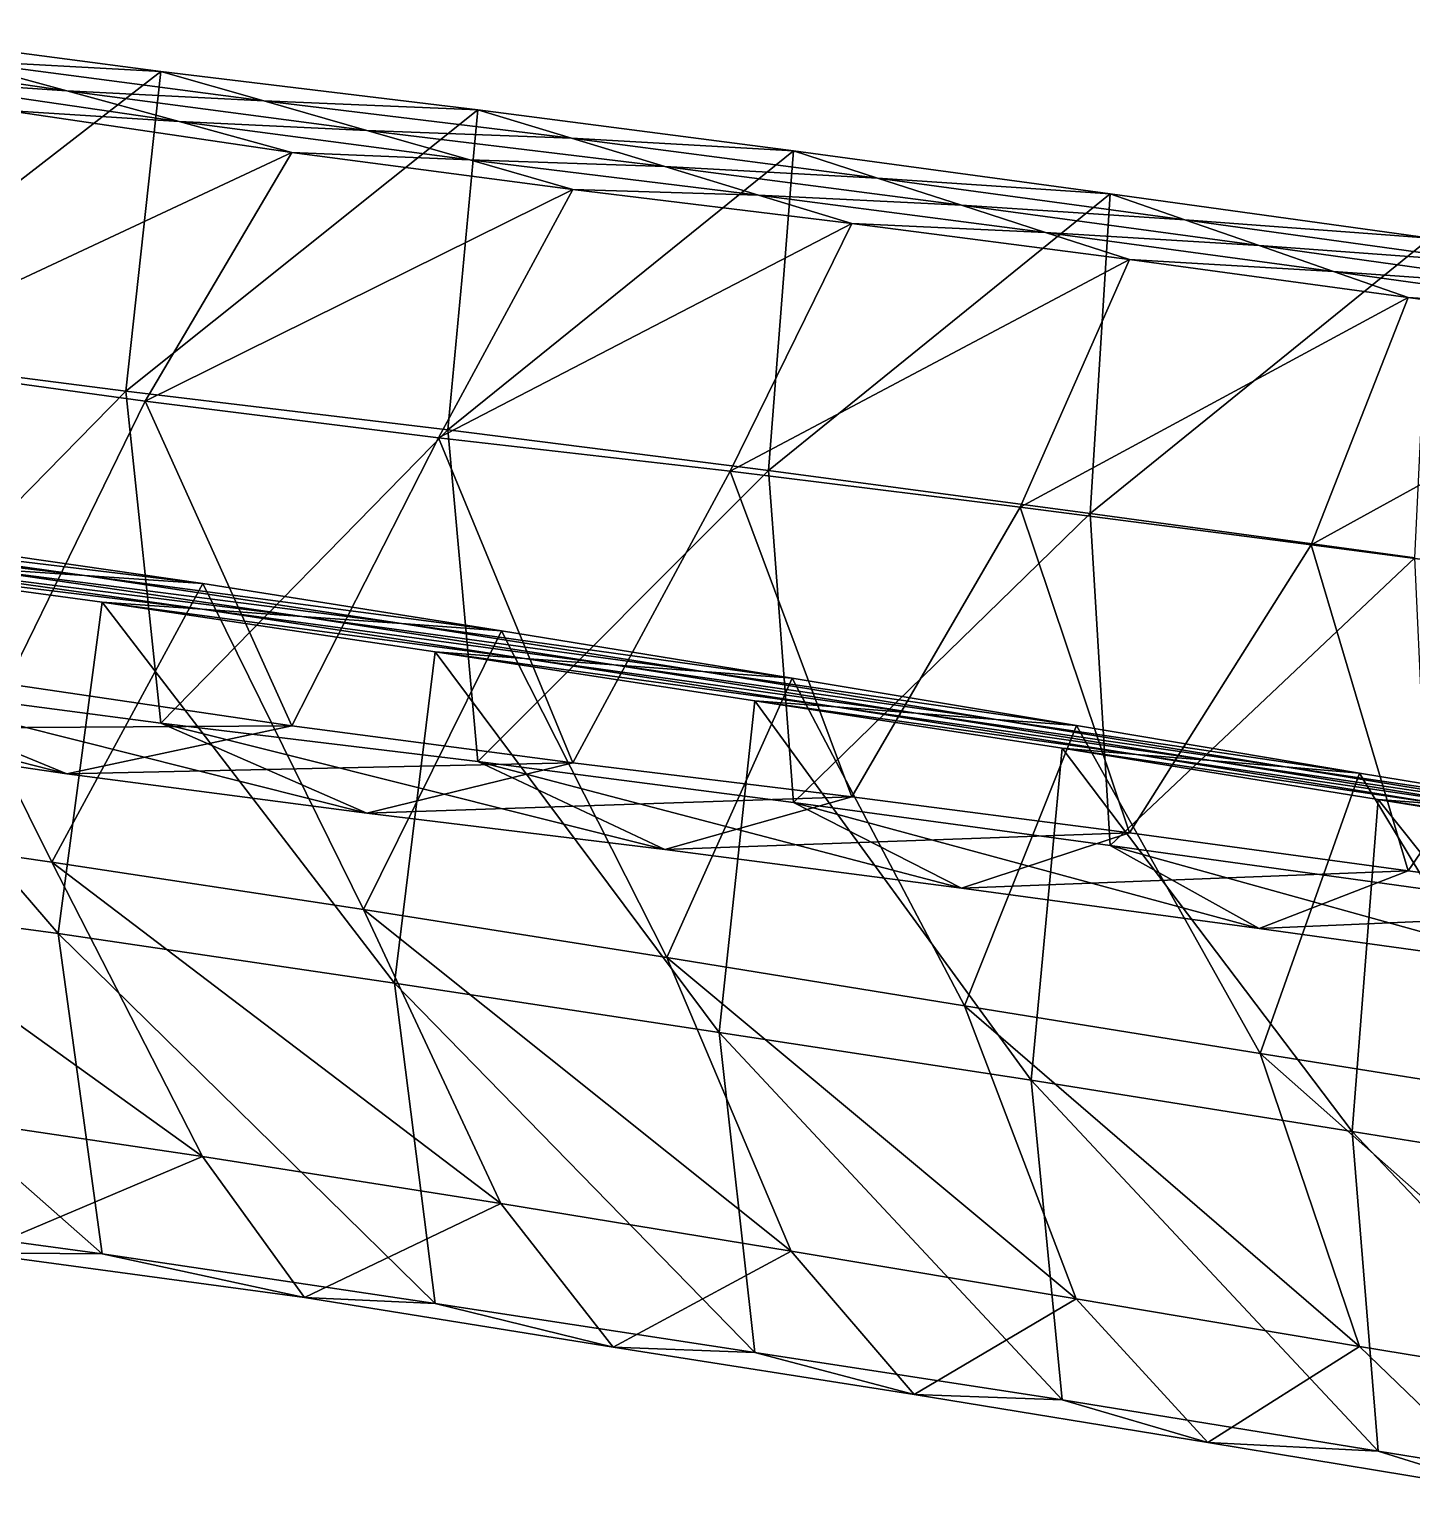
# Model space of a CAD drawing. Extents: x -4 to 137, y -13 to 10.
# Drawn here: x 10.7 to 18.46, y -9.74 to -1.46 of the extents above; entities that cross this region are included whole.
import ezdxf

# ---------------------------------------------------------------- set-up
doc = ezdxf.new("R2010")
doc.units = 0
doc.header["$MEASUREMENT"] = 0

msp = doc.modelspace()

# ---------------------------------------------------------------- linework, layer by layer
for points in [[(9.645493, -1.464323, -41.291203), (9.421288, -3.261285, -41.78228), (11.438484, -1.699428, -41.804405)], [(9.645493, -1.464323, -41.291203), (11.438484, -1.699428, -41.804405), (10.277641, -1.636768, -40.799103)], [(9.203201, -1.559358, -39.749401), (10.909798, -1.809211, -40.306995), (9.889923, -1.73949, -39.277733)], [(10.909798, -1.809211, -40.306995), (9.203201, -1.559358, -39.749401), (10.277641, -1.636768, -40.799103)], [(12.016724, -1.86505, -41.294785), (10.277641, -1.636768, -40.799103), (11.438484, -1.699428, -41.804405)], [(10.277641, -1.636768, -40.799103), (12.016724, -1.86505, -41.294785), (10.909798, -1.809211, -40.306995)], [(11.241028, -3.495553, -42.302624), (11.438484, -1.699428, -41.804405), (9.421288, -3.261285, -41.78228)], [(11.438484, -1.699428, -41.804405), (11.241028, -3.495553, -42.302624), (13.218674, -1.91557, -42.239067)], [(11.438484, -1.699428, -41.804405), (13.218674, -1.91557, -42.239067), (12.016724, -1.86505, -41.294785)], [(9.889923, -1.73949, -39.277733), (11.541954, -1.981657, -39.814896), (10.576668, -1.919621, -38.626823)], [(11.541954, -1.981657, -39.814896), (9.889923, -1.73949, -39.277733), (10.909798, -1.809211, -40.306995)], [(10.909798, -1.809211, -40.306995), (12.594971, -2.030671, -40.785156), (11.541954, -1.981657, -39.814896)], [(12.594971, -2.030671, -40.785156), (10.909798, -1.809211, -40.306995), (12.016724, -1.86505, -41.294785)], [(12.016724, -1.86505, -41.294785), (13.743401, -2.0749, -41.714615), (12.594971, -2.030671, -40.785156)], [(13.743401, -2.0749, -41.714615), (12.016724, -1.86505, -41.294785), (13.218674, -1.91557, -42.239067)], [(10.576668, -1.919621, -38.626823), (12.17411, -2.154101, -39.143547), (9.681946, -3.319955, -39.516937)], [(12.17411, -2.154101, -39.143547), (10.576668, -1.919621, -38.626823), (11.541954, -1.981657, -39.814896)], [(13.049026, -3.710956, -42.743591), (13.218674, -1.91557, -42.239067), (11.241028, -3.495553, -42.302624)], [(11.541954, -1.981657, -39.814896), (13.173225, -2.196293, -40.275536), (12.17411, -2.154101, -39.143547)], [(13.173225, -2.196293, -40.275536), (11.541954, -1.981657, -39.814896), (12.594971, -2.030671, -40.785156)], [(13.218674, -1.91557, -42.239067), (13.049026, -3.710956, -42.743591), (14.990875, -2.145486, -42.604439)], [(13.218674, -1.91557, -42.239067), (14.990875, -2.145486, -42.604439), (13.743401, -2.0749, -41.714615)], [(12.594971, -2.030671, -40.785156), (14.268135, -2.234232, -41.190155), (13.173225, -2.196293, -40.275536)], [(14.268135, -2.234232, -41.190155), (12.594971, -2.030671, -40.785156), (13.743401, -2.0749, -41.714615)], [(14.849472, -3.940248, -43.114281), (14.990875, -2.145486, -42.604439), (13.049026, -3.710956, -42.743591)], [(13.743401, -2.0749, -41.714615), (15.462334, -2.298075, -42.067535), (14.268135, -2.234232, -41.190155)], [(15.462334, -2.298075, -42.067535), (13.743401, -2.0749, -41.714615), (14.990875, -2.145486, -42.604439)], [(14.990875, -2.145486, -42.604439), (14.849472, -3.940248, -43.114281), (16.768433, -2.386477, -42.905624)], [(14.990875, -2.145486, -42.604439), (16.768433, -2.386477, -42.905624), (15.462334, -2.298075, -42.067535)], [(11.35051, -3.551105, -40.06208), (9.681946, -3.319955, -39.516937), (12.17411, -2.154101, -39.143547)], [(12.17411, -2.154101, -39.143547), (13.751472, -2.361915, -39.586662), (11.35051, -3.551105, -40.06208)], [(13.751472, -2.361915, -39.586662), (12.17411, -2.154101, -39.143547), (13.173225, -2.196293, -40.275536)], [(13.173225, -2.196293, -40.275536), (14.792854, -2.393562, -40.665699), (13.751472, -2.361915, -39.586662)], [(14.792854, -2.393562, -40.665699), (13.173225, -2.196293, -40.275536), (14.268135, -2.234232, -41.190155)], [(14.268135, -2.234232, -41.190155), (15.933792, -2.450665, -41.53064), (14.792854, -2.393562, -40.665699)], [(15.933792, -2.450665, -41.53064), (14.268135, -2.234232, -41.190155), (15.462334, -2.298075, -42.067535)], [(15.462334, -2.298075, -42.067535), (17.186462, -2.53196, -42.35849), (15.933792, -2.450665, -41.53064)], [(17.186462, -2.53196, -42.35849), (15.462334, -2.298075, -42.067535), (16.768433, -2.386477, -42.905624)], [(12.998108, -3.756068, -40.529522), (11.35051, -3.551105, -40.06208), (13.751472, -2.361915, -39.586662)], [(13.751472, -2.361915, -39.586662), (15.317596, -2.552893, -39.961998), (12.998108, -3.756068, -40.529522)], [(15.317596, -2.552893, -39.961998), (13.751472, -2.361915, -39.586662), (14.792854, -2.393562, -40.665699)], [(14.792854, -2.393562, -40.665699), (16.405243, -2.603254, -40.99374), (15.317596, -2.552893, -39.961998)], [(16.405243, -2.603254, -40.99374), (14.792854, -2.393562, -40.665699), (15.933792, -2.450665, -41.53064)], [(16.655159, -4.180739, -43.419735), (16.768433, -2.386477, -42.905624), (14.849472, -3.940248, -43.114281)], [(16.768433, -2.386477, -42.905624), (16.655159, -4.180739, -43.419735), (18.564713, -2.63585, -43.147705)], [(16.768433, -2.386477, -42.905624), (18.564713, -2.63585, -43.147705), (17.186462, -2.53196, -42.35849)], [(15.933792, -2.450665, -41.53064), (17.604477, -2.677442, -41.811363), (16.405243, -2.603254, -40.99374)], [(17.604477, -2.677442, -41.811363), (15.933792, -2.450665, -41.53064), (17.186462, -2.53196, -42.35849)], [(14.633957, -3.944643, -40.925365), (12.998108, -3.756068, -40.529522), (15.317596, -2.552893, -39.961998)], [(15.317596, -2.552893, -39.961998), (16.876686, -2.755843, -40.277596), (14.633957, -3.944643, -40.925365)], [(16.876686, -2.755843, -40.277596), (15.317596, -2.552893, -39.961998), (16.405243, -2.603254, -40.99374)], [(17.186462, -2.53196, -42.35849), (18.928734, -2.773943, -42.592381), (17.604477, -2.677442, -41.811363)], [(18.928734, -2.773943, -42.592381), (17.186462, -2.53196, -42.35849), (18.564713, -2.63585, -43.147705)], [(16.405243, -2.603254, -40.99374), (18.022484, -2.822925, -41.264229), (16.876686, -2.755843, -40.277596)], [(18.022484, -2.822925, -41.264229), (16.405243, -2.603254, -40.99374), (17.604477, -2.677442, -41.811363)], [(18.478424, -4.42974, -43.664993), (18.564713, -2.63585, -43.147705), (16.655159, -4.180739, -43.419735)], [(17.604477, -2.677442, -41.811363), (19.292747, -2.912036, -42.037056), (18.022484, -2.822925, -41.264229)], [(19.292747, -2.912036, -42.037056), (17.604477, -2.677442, -41.811363), (18.928734, -2.773943, -42.592381)], [(16.262451, -4.145607, -41.257915), (14.633957, -3.944643, -40.925365), (16.876686, -2.755843, -40.277596)], [(16.876686, -2.755843, -40.277596), (18.440498, -2.968406, -40.537857), (16.262451, -4.145607, -41.257915)], [(18.440498, -2.968406, -40.537857), (16.876686, -2.755843, -40.277596), (18.022484, -2.822925, -41.264229)], [(18.022484, -2.822925, -41.264229), (19.656761, -3.050129, -41.481731), (18.440498, -2.968406, -40.537857)], [(19.656761, -3.050129, -41.481731), (18.022484, -2.822925, -41.264229), (19.292747, -2.912036, -42.037056)], [(17.895897, -4.356568, -41.531845), (16.262451, -4.145607, -41.257915), (18.440498, -2.968406, -40.537857)], [(18.440498, -2.968406, -40.537857), (20.020767, -3.188222, -40.747162), (17.895897, -4.356568, -41.531845)], [(20.020767, -3.188222, -40.747162), (18.440498, -2.968406, -40.537857), (19.656761, -3.050129, -41.481731)], [(19.546509, -4.575133, -41.751816), (17.895897, -4.356568, -41.531845), (20.020767, -3.188222, -40.747162)], [(9.421288, -3.261285, -41.78228), (9.645493, -5.123096, -41.719933), (11.241028, -3.495553, -42.302624)], [(9.681946, -3.319955, -39.516937), (11.35051, -3.551105, -40.06208), (10.576668, -5.138414, -39.00399)], [(11.438484, -5.3582, -42.233135), (11.241028, -3.495553, -42.302624), (9.645493, -5.123096, -41.719933)], [(12.17411, -5.372893, -39.520714), (10.576668, -5.138414, -39.00399), (11.35051, -3.551105, -40.06208)], [(11.241028, -3.495553, -42.302624), (11.438484, -5.3582, -42.233135), (13.049026, -3.710956, -42.743591)], [(11.35051, -3.551105, -40.06208), (12.998108, -3.756068, -40.529522), (12.17411, -5.372893, -39.520714)], [(13.218674, -5.574342, -42.667801), (13.049026, -3.710956, -42.743591), (11.438484, -5.3582, -42.233135)], [(13.049026, -3.710956, -42.743591), (13.218674, -5.574342, -42.667801), (14.849472, -3.940248, -43.114281)], [(13.751472, -5.580709, -39.963833), (12.17411, -5.372893, -39.520714), (12.998108, -3.756068, -40.529522)], [(12.998108, -3.756068, -40.529522), (14.633957, -3.944643, -40.925365), (13.751472, -5.580709, -39.963833)], [(14.990875, -5.804258, -43.033165), (14.849472, -3.940248, -43.114281), (13.218674, -5.574342, -42.667801)], [(15.317596, -5.771685, -40.339169), (13.751472, -5.580709, -39.963833), (14.633957, -3.944643, -40.925365)], [(14.633957, -3.944643, -40.925365), (16.262451, -4.145607, -41.257915), (15.317596, -5.771685, -40.339169)], [(14.849472, -3.940248, -43.114281), (14.990875, -5.804258, -43.033165), (16.655159, -4.180739, -43.419735)], [(10.344383, -4.484399, -12.781599), (8.410851, -4.221739, -13.351722), (11.009392, -4.529234, -13.528706)], [(9.16716, -4.271608, -14.109323), (11.009392, -4.529234, -13.528706), (8.410851, -4.221739, -13.351722)], [(16.768433, -6.04525, -43.334343), (16.655159, -4.180739, -43.419735), (14.990875, -5.804258, -43.033165)], [(16.876686, -5.974637, -40.654762), (15.317596, -5.771685, -40.339169), (16.262451, -4.145607, -41.257915)], [(16.262451, -4.145607, -41.257915), (17.895897, -4.356568, -41.531845), (16.876686, -5.974637, -40.654762)], [(16.655159, -4.180739, -43.419735), (16.768433, -6.04525, -43.334343), (18.478424, -4.42974, -43.664993)], [(11.009392, -4.529234, -13.528706), (9.16716, -4.271608, -14.109323), (11.674377, -4.574068, -14.41472)], [(9.923462, -4.321479, -15.005837), (11.674377, -4.574068, -14.41472), (9.16716, -4.271608, -14.109323)], [(9.006729, -5.876609, -14.574912), (10.825569, -6.137983, -13.908822), (9.923462, -4.321479, -15.005837)], [(11.674377, -4.574068, -14.41472), (9.923462, -4.321479, -15.005837), (10.825569, -6.137983, -13.908822)], [(18.440498, -6.1872, -40.91502), (16.876686, -5.974637, -40.654762), (17.895897, -4.356568, -41.531845)], [(17.895897, -4.356568, -41.531845), (19.546509, -4.575133, -41.751816), (18.440498, -6.1872, -40.91502)], [(8.745697, -6.254442, -11.242942), (9.014366, -4.394729, -11.287395), (10.861267, -6.538943, -10.742705)], [(11.109558, -4.67933, -10.786306), (9.014366, -4.394729, -11.287395), (11.669762, -4.719306, -11.516926)], [(9.679382, -4.439564, -12.034493), (11.669762, -4.719306, -11.516926), (9.014366, -4.394729, -11.287395)], [(11.109558, -4.67933, -10.786306), (10.861267, -6.538943, -10.742705), (9.014366, -4.394729, -11.287395)], [(11.669762, -4.719306, -11.516926), (9.679382, -4.439564, -12.034493), (12.22998, -4.759282, -12.247553)], [(10.344383, -4.484399, -12.781599), (12.22998, -4.759282, -12.247553), (9.679382, -4.439564, -12.034493)], [(18.564713, -6.294622, -43.576431), (18.478424, -4.42974, -43.664993), (16.768433, -6.04525, -43.334343)], [(12.22998, -4.759282, -12.247553), (10.344383, -4.484399, -12.781599), (12.790192, -4.799257, -12.978178)], [(11.009392, -4.529234, -13.528706), (12.790192, -4.799257, -12.978178), (10.344383, -4.484399, -12.781599)], [(12.790192, -4.799257, -12.978178), (11.009392, -4.529234, -13.528706), (13.350395, -4.839232, -13.84771)], [(11.674377, -4.574068, -14.41472), (13.350395, -4.839232, -13.84771), (11.009392, -4.529234, -13.528706)], [(10.825569, -6.137983, -13.908822), (12.576454, -6.404795, -13.327754), (11.674377, -4.574068, -14.41472)], [(13.350395, -4.839232, -13.84771), (11.674377, -4.574068, -14.41472), (12.576454, -6.404795, -13.327754)], [(20.020767, -6.407015, -41.124329), (18.440498, -6.1872, -40.91502), (19.546509, -4.575133, -41.751816)], [(10.861267, -6.538943, -10.742705), (11.109558, -4.67933, -10.786306), (12.749367, -6.818458, -10.405539)], [(12.978409, -4.95764, -10.459421), (11.109558, -4.67933, -10.786306), (13.47963, -4.994695, -11.153392)], [(11.669762, -4.719306, -11.516926), (13.47963, -4.994695, -11.153392), (11.109558, -4.67933, -10.786306)], [(12.978409, -4.95764, -10.459421), (12.749367, -6.818458, -10.405539), (11.109558, -4.67933, -10.786306)], [(13.47963, -4.994695, -11.153392), (11.669762, -4.719306, -11.516926), (13.980843, -5.031749, -11.847365)], [(12.22998, -4.759282, -12.247553), (13.980843, -5.031749, -11.847365), (11.669762, -4.719306, -11.516926)], [(13.980843, -5.031749, -11.847365), (12.22998, -4.759282, -12.247553), (14.48204, -5.068804, -12.541343)], [(12.790192, -4.799257, -12.978178), (14.48204, -5.068804, -12.541343), (12.22998, -4.759282, -12.247553)], [(14.48204, -5.068804, -12.541343), (12.790192, -4.799257, -12.978178), (14.983276, -5.105859, -13.374225)], [(13.350395, -4.839232, -13.84771), (14.983276, -5.105859, -13.374225), (12.790192, -4.799257, -12.978178)], [(9.645493, -5.123096, -41.719933), (7.829697, -4.857867, -41.12146), (10.909798, -5.642919, -40.756218)], [(9.203201, -5.393064, -40.198624), (10.909798, -5.642919, -40.756218), (7.829697, -4.857867, -41.12146)], [(12.576454, -6.404795, -13.327754), (14.278198, -6.674539, -12.827671), (13.350395, -4.839232, -13.84771)], [(14.983276, -5.105859, -13.374225), (13.350395, -4.839232, -13.84771), (14.278198, -6.674539, -12.827671)], [(12.749367, -6.818458, -10.405539), (12.978409, -4.95764, -10.459421), (14.572327, -7.094141, -10.19268)], [(14.773872, -5.232211, -10.256052), (12.978409, -4.95764, -10.459421), (15.225044, -5.267206, -10.903266)], [(13.47963, -4.994695, -11.153392), (15.225044, -5.267206, -10.903266), (12.978409, -4.95764, -10.459421)], [(14.773872, -5.232211, -10.256052), (14.572327, -7.094141, -10.19268), (12.978409, -4.95764, -10.459421)], [(15.225044, -5.267206, -10.903266), (13.47963, -4.994695, -11.153392), (15.676208, -5.302203, -11.550472)], [(13.980843, -5.031749, -11.847365), (15.676208, -5.302203, -11.550472), (13.47963, -4.994695, -11.153392)], [(15.676208, -5.302203, -11.550472), (13.980843, -5.031749, -11.847365), (16.127388, -5.337199, -12.197685)], [(14.48204, -5.068804, -12.541343), (16.127388, -5.337199, -12.197685), (13.980843, -5.031749, -11.847365)], [(10.909798, -5.642919, -40.756218), (12.594971, -5.864378, -41.234383), (9.645493, -5.123096, -41.719933)], [(11.438484, -5.3582, -42.233135), (9.645493, -5.123096, -41.719933), (12.594971, -5.864378, -41.234383)], [(14.278198, -6.674539, -12.827671), (15.949715, -6.944848, -12.403336), (14.983276, -5.105859, -13.374225)], [(16.127388, -5.337199, -12.197685), (14.48204, -5.068804, -12.541343), (16.57856, -5.372194, -12.983808)], [(14.983276, -5.105859, -13.374225), (16.57856, -5.372194, -12.983808), (14.48204, -5.068804, -12.541343)], [(16.57856, -5.372194, -12.983808), (14.983276, -5.105859, -13.374225), (15.949715, -6.944848, -12.403336)], [(10.576668, -5.138414, -39.00399), (12.17411, -5.372893, -39.520714), (9.203201, -5.393064, -40.198624)], [(14.572327, -7.094141, -10.19268), (14.773872, -5.232211, -10.256052), (16.323967, -7.361694, -10.111923)], [(16.498711, -5.498796, -10.183546), (14.773872, -5.232211, -10.256052), (16.915695, -5.533685, -10.765465)], [(15.225044, -5.267206, -10.903266), (16.915695, -5.533685, -10.765465), (14.773872, -5.232211, -10.256052)], [(16.498711, -5.498796, -10.183546), (16.323967, -7.361694, -10.111923), (14.773872, -5.232211, -10.256052)], [(16.915695, -5.533685, -10.765465), (15.225044, -5.267206, -10.903266), (17.332687, -5.568572, -11.347375)], [(15.676208, -5.302203, -11.550472), (17.332687, -5.568572, -11.347375), (15.225044, -5.267206, -10.903266)], [(10.909798, -5.642919, -40.756218), (9.203201, -5.393064, -40.198624), (12.17411, -5.372893, -39.520714)], [(12.17411, -5.372893, -39.520714), (13.751472, -5.580709, -39.963833), (10.909798, -5.642919, -40.756218)], [(12.594971, -5.864378, -41.234383), (14.268135, -6.067938, -41.639381), (11.438484, -5.3582, -42.233135)], [(13.218674, -5.574342, -42.667801), (11.438484, -5.3582, -42.233135), (14.268135, -6.067938, -41.639381)], [(17.332687, -5.568572, -11.347375), (15.676208, -5.302203, -11.550472), (17.749672, -5.603461, -11.929295)], [(16.127388, -5.337199, -12.197685), (17.749672, -5.603461, -11.929295), (15.676208, -5.302203, -11.550472)], [(15.949715, -6.944848, -12.403336), (17.609879, -7.213448, -12.048782), (16.57856, -5.372194, -12.983808)], [(17.749672, -5.603461, -11.929295), (16.127388, -5.337199, -12.197685), (18.166656, -5.638349, -12.650126)], [(16.57856, -5.372194, -12.983808), (18.166656, -5.638349, -12.650126), (16.127388, -5.337199, -12.197685)], [(18.166656, -5.638349, -12.650126), (16.57856, -5.372194, -12.983808), (17.609879, -7.213448, -12.048782)], [(16.323967, -7.361694, -10.111923), (16.498711, -5.498796, -10.183546), (18.126991, -7.650246, -9.885799)], [(18.271996, -5.786309, -9.966301), (16.498711, -5.498796, -10.183546), (18.644806, -5.815027, -10.533634)], [(16.915695, -5.533685, -10.765465), (18.644806, -5.815027, -10.533634), (16.498711, -5.498796, -10.183546)], [(18.271996, -5.786309, -9.966301), (18.126991, -7.650246, -9.885799), (16.498711, -5.498796, -10.183546)], [(18.644806, -5.815027, -10.533634), (16.915695, -5.533685, -10.765465), (19.017624, -5.843745, -11.10097)], [(17.332687, -5.568572, -11.347375), (19.017624, -5.843745, -11.10097), (16.915695, -5.533685, -10.765465)], [(12.594971, -5.864378, -41.234383), (10.909798, -5.642919, -40.756218), (13.751472, -5.580709, -39.963833)], [(13.751472, -5.580709, -39.963833), (15.317596, -5.771685, -40.339169), (12.594971, -5.864378, -41.234383)], [(14.268135, -6.067938, -41.639381), (15.933792, -6.284371, -41.979866), (13.218674, -5.574342, -42.667801)], [(14.990875, -5.804258, -43.033165), (13.218674, -5.574342, -42.667801), (15.933792, -6.284371, -41.979866)], [(19.017624, -5.843745, -11.10097), (17.332687, -5.568572, -11.347375), (19.390427, -5.872464, -11.668314)], [(17.749672, -5.603461, -11.929295), (19.390427, -5.872464, -11.668314), (17.332687, -5.568572, -11.347375)], [(19.390427, -5.872464, -11.668314), (17.749672, -5.603461, -11.929295), (19.763252, -5.901182, -12.374559)], [(18.166656, -5.638349, -12.650126), (19.763252, -5.901182, -12.374559), (17.749672, -5.603461, -11.929295)], [(17.609879, -7.213448, -12.048782), (19.277542, -7.478124, -11.757492), (18.166656, -5.638349, -12.650126)], [(19.763252, -5.901182, -12.374559), (18.166656, -5.638349, -12.650126), (19.277542, -7.478124, -11.757492)], [(14.268135, -6.067938, -41.639381), (12.594971, -5.864378, -41.234383), (15.317596, -5.771685, -40.339169)], [(15.317596, -5.771685, -40.339169), (16.876686, -5.974637, -40.654762), (14.268135, -6.067938, -41.639381)], [(18.126991, -7.650246, -9.885799), (18.271996, -5.786309, -9.966301), (19.998497, -7.950448, -9.624991)], [(20.115524, -6.085998, -9.709864), (18.271996, -5.786309, -9.966301), (20.432922, -6.105533, -10.286392)], [(18.644806, -5.815027, -10.533634), (20.432922, -6.105533, -10.286392), (18.271996, -5.786309, -9.966301)], [(20.115524, -6.085998, -9.709864), (19.998497, -7.950448, -9.624991), (18.271996, -5.786309, -9.966301)], [(10.825569, -6.137983, -13.908822), (9.006729, -5.876609, -14.574912), (11.671539, -7.791603, -14.802635)], [(9.930206, -7.533589, -15.440036), (11.671539, -7.791603, -14.802635), (9.006729, -5.876609, -14.574912)], [(15.933792, -6.284371, -41.979866), (17.604477, -6.511148, -42.26059), (14.990875, -5.804258, -43.033165)], [(16.768433, -6.04525, -43.334343), (14.990875, -5.804258, -43.033165), (17.604477, -6.511148, -42.26059)], [(15.933792, -6.284371, -41.979866), (14.268135, -6.067938, -41.639381), (16.876686, -5.974637, -40.654762)], [(16.876686, -5.974637, -40.654762), (18.440498, -6.1872, -40.91502), (15.933792, -6.284371, -41.979866)], [(17.604477, -6.511148, -42.26059), (19.292747, -6.745742, -42.486282), (16.768433, -6.04525, -43.334343)], [(18.564713, -6.294622, -43.576431), (16.768433, -6.04525, -43.334343), (19.292747, -6.745742, -42.486282)], [(12.576454, -6.404795, -13.327754), (10.825569, -6.137983, -13.908822), (13.347786, -8.055382, -14.247437)], [(11.671539, -7.791603, -14.802635), (13.347786, -8.055382, -14.247437), (10.825569, -6.137983, -13.908822)], [(17.604477, -6.511148, -42.26059), (15.933792, -6.284371, -41.979866), (18.440498, -6.1872, -40.91502)], [(18.440498, -6.1872, -40.91502), (20.020767, -6.407015, -41.124329), (17.604477, -6.511148, -42.26059)], [(10.861267, -6.538943, -10.742705), (11.109558, -8.338102, -11.215033), (8.745697, -6.254442, -11.242942)], [(9.014366, -8.0535, -11.716115), (8.745697, -6.254442, -11.242942), (11.109558, -8.338102, -11.215033)], [(14.278198, -6.674539, -12.827671), (12.576454, -6.404795, -13.327754), (14.977081, -8.322485, -13.769886)], [(13.347786, -8.055382, -14.247437), (14.977081, -8.322485, -13.769886), (12.576454, -6.404795, -13.327754)], [(19.292747, -6.745742, -42.486282), (17.604477, -6.511148, -42.26059), (20.020767, -6.407015, -41.124329)], [(12.749367, -6.818458, -10.405539), (12.978409, -8.616412, -10.888146), (10.861267, -6.538943, -10.742705)], [(11.109558, -8.338102, -11.215033), (10.861267, -6.538943, -10.742705), (12.978409, -8.616412, -10.888146)], [(15.949715, -6.944848, -12.403336), (14.278198, -6.674539, -12.827671), (16.577835, -8.590524, -13.36494)], [(14.977081, -8.322485, -13.769886), (16.577835, -8.590524, -13.36494), (14.278198, -6.674539, -12.827671)], [(14.572327, -7.094141, -10.19268), (14.773872, -8.890984, -10.684774), (12.749367, -6.818458, -10.405539)], [(12.978409, -8.616412, -10.888146), (12.749367, -6.818458, -10.405539), (14.773872, -8.890984, -10.684774)], [(17.609879, -7.213448, -12.048782), (15.949715, -6.944848, -12.403336), (18.166656, -8.856885, -13.029481)], [(16.577835, -8.590524, -13.36494), (18.166656, -8.856885, -13.029481), (15.949715, -6.944848, -12.403336)], [(16.323967, -7.361694, -10.111923), (16.498711, -9.157569, -10.612272), (14.572327, -7.094141, -10.19268)], [(14.773872, -8.890984, -10.684774), (14.572327, -7.094141, -10.19268), (16.498711, -9.157569, -10.612272)], [(19.277542, -7.478124, -11.757492), (17.609879, -7.213448, -12.048782), (19.763252, -9.119722, -12.753885)], [(18.166656, -8.856885, -13.029481), (19.763252, -9.119722, -12.753885), (17.609879, -7.213448, -12.048782)], [(18.126991, -7.650246, -9.885799), (18.271996, -9.44508, -10.395031), (16.323967, -7.361694, -10.111923)], [(16.498711, -9.157569, -10.612272), (16.323967, -7.361694, -10.111923), (18.271996, -9.44508, -10.395031)], [(11.671539, -7.791603, -14.802635), (9.930206, -7.533589, -15.440036), (10.393311, -8.332813, -13.105299)], [(19.998497, -7.950448, -9.624991), (20.115524, -9.744769, -10.138594), (18.126991, -7.650246, -9.885799)], [(18.271996, -9.44508, -10.395031), (18.126991, -7.650246, -9.885799), (20.115524, -9.744769, -10.138594)], [(10.393311, -8.332813, -13.105299), (12.245438, -8.582933, -12.782581), (11.671539, -7.791603, -14.802635)], [(13.347786, -8.055382, -14.247437), (11.671539, -7.791603, -14.802635), (12.245438, -8.582933, -12.782581)], [(9.014366, -8.0535, -11.716115), (11.109558, -8.338102, -11.215033), (10.393311, -8.332813, -13.105299)], [(12.245438, -8.582933, -12.782581), (13.978447, -8.862192, -12.324457), (13.347786, -8.055382, -14.247437)], [(14.977081, -8.322485, -13.769886), (13.347786, -8.055382, -14.247437), (13.978447, -8.862192, -12.324457)], [(12.245438, -8.582933, -12.782581), (10.393311, -8.332813, -13.105299), (11.109558, -8.338102, -11.215033)], [(11.109558, -8.338102, -11.215033), (12.978409, -8.616412, -10.888146), (12.245438, -8.582933, -12.782581)], [(13.978447, -8.862192, -12.324457), (15.667664, -9.127573, -12.070843), (14.977081, -8.322485, -13.769886)], [(16.577835, -8.590524, -13.36494), (14.977081, -8.322485, -13.769886), (15.667664, -9.127573, -12.070843)], [(13.978447, -8.862192, -12.324457), (12.245438, -8.582933, -12.782581), (12.978409, -8.616412, -10.888146)], [(15.667664, -9.127573, -12.070843), (17.316032, -9.397309, -11.839029), (16.577835, -8.590524, -13.36494)], [(18.166656, -8.856885, -13.029481), (16.577835, -8.590524, -13.36494), (17.316032, -9.397309, -11.839029)], [(12.978409, -8.616412, -10.888146), (14.773872, -8.890984, -10.684774), (13.978447, -8.862192, -12.324457)], [(17.316032, -9.397309, -11.839029), (19.017624, -9.677326, -11.55127), (18.166656, -8.856885, -13.029481)], [(19.763252, -9.119722, -12.753885), (18.166656, -8.856885, -13.029481), (19.017624, -9.677326, -11.55127)], [(15.667664, -9.127573, -12.070843), (13.978447, -8.862192, -12.324457), (14.773872, -8.890984, -10.684774)], [(14.773872, -8.890984, -10.684774), (16.498711, -9.157569, -10.612272), (15.667664, -9.127573, -12.070843)], [(17.316032, -9.397309, -11.839029), (15.667664, -9.127573, -12.070843), (16.498711, -9.157569, -10.612272)], [(16.498711, -9.157569, -10.612272), (18.271996, -9.44508, -10.395031), (17.316032, -9.397309, -11.839029)], [(19.017624, -9.677326, -11.55127), (17.316032, -9.397309, -11.839029), (18.271996, -9.44508, -10.395031)], [(18.271996, -9.44508, -10.395031), (20.115524, -9.744769, -10.138594), (19.017624, -9.677326, -11.55127)]]:
    msp.add_3dface(points)

doc.saveas('drawing.dxf')
